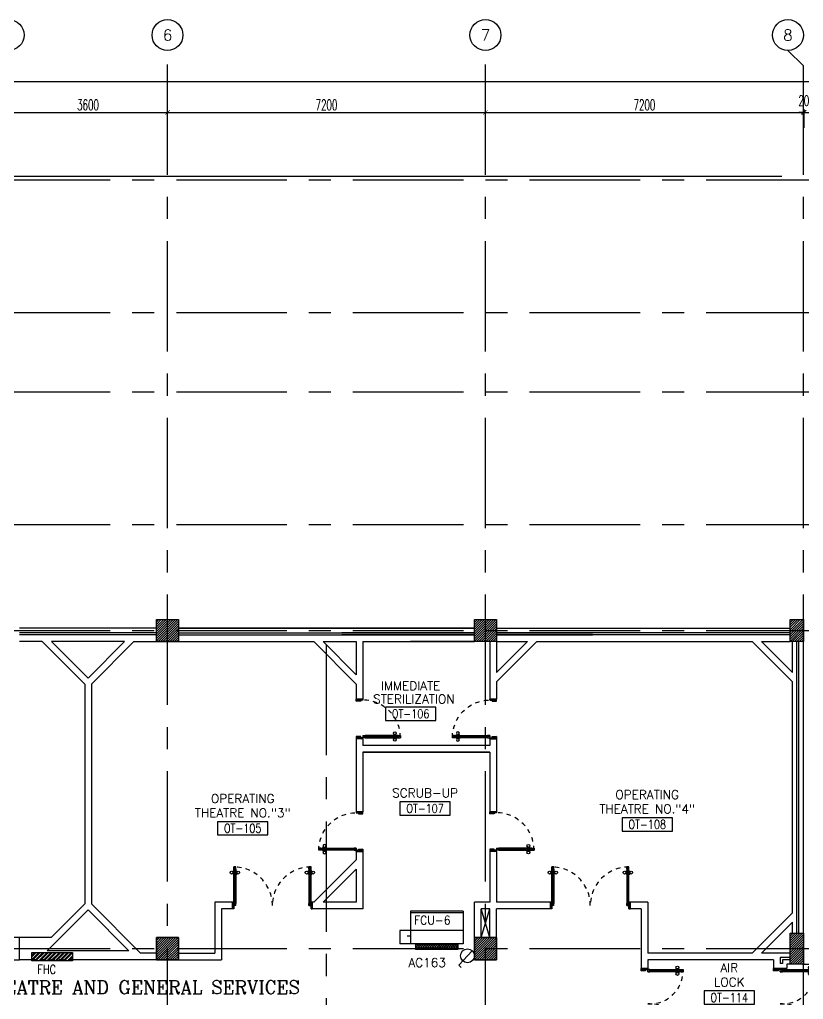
# Model space of a CAD drawing. Extents: x -0.4 to 91.9, y -1.1 to 78.4.
# Drawn here: x 24.8 to 42.55, y 56.22 to 78.4 of the extents above; entities that cross this region are included whole.
import ezdxf
from ezdxf.enums import TextEntityAlignment as Align

# ---------------------------------------------------------------- set-up
doc = ezdxf.new("R2010")
doc.units = 0
doc.header["$MEASUREMENT"] = 0
doc.header["$PDMODE"] = 34
doc.linetypes.add('CENTERX2', pattern=[4, 2.5, -0.5, 0.5, -0.5])
doc.linetypes.add('HIDDEN', pattern=[0.375, 0.25, -0.125])
doc.layers.get('0').update_dxf_attribs({"color": 11, "linetype": 'CONTINUOUS'})
doc.layers.get('DEFPOINTS').update_dxf_attribs({"color": 11, "linetype": 'CONTINUOUS'})
for name, color, linetype in [('AX-CR', 11, 'CONTINUOUS'), ('AX-DIM', 11, 'CONTINUOUS'), ('AX-TXT', 11, 'CONTINUOUS'), ('AXES', 11, 'CENTERX2'), ('COL', 11, 'CONTINUOUS'), ('DOOR', 11, 'CONTINUOUS'), ('E-SOCKETS', 4, 'CONTINUOUS'), ('FCU', 7, 'CONTINUOUS'), ('FHC', 11, 'CONTINUOUS'), ('HAT', 11, 'CONTINUOUS'), ('INSUL', 11, 'CONTINUOUS'), ('RM-BOX', 11, 'CONTINUOUS'), ('RM-NAME', 11, 'CONTINUOUS'), ('RM-NO', 11, 'CONTINUOUS'), ('ROOF', 11, 'CONTINUOUS'), ('SHAFT', 11, 'CONTINUOUS'), ('TEXTN', 2, 'CONTINUOUS'), ('WALL', 11, 'CONTINUOUS')]:
    doc.layers.add(name, color=color, linetype=linetype)
doc.styles.add('ROMANC', font='romanc', dxfattribs={"height": 0.1})
doc.styles.add('ROMANS', font='ROMANS.shx', dxfattribs={"width": 0.6})
doc.dimstyles.new('STANDARD in', dxfattribs={"dimtxt": 0.24, "dimasz": 0.1, "dimexe": 0.07, "dimexo": 0.05, "dimgap": 0.05, "dimtad": 1, "dimdec": 0, "dimlfac": 1000, "dimzin": 0, "dimdsep": 46, "dimtxsty": 'ROMANS', "dimblk": 'ARCHTICK', "dimcen": 0.05, "dimdle": 0.05, "dimclrd": 7, "dimclre": 7, "dimclrt": 2, "dimadec": 0, "dimazin": 0, "dimtfac": 1, "dimtdec": 0, "dimtmove": 2, "dimatfit": 3, "dimldrblk": 'ARCHTICK', "dimfxl": 0, "dimtolj": 1, "dimtzin": 0, "dimarcsym": 0})

# ---------------------------------------------------------------- blocks, each defined once
blk = doc.blocks.new('_ARCHTICK')
at = {"color": 0, "linetype": 'ByBlock', "const_width": 0.15}
blk.add_lwpolyline([(-0.5, -0.5), (0.5, 0.5)], dxfattribs=at)
blk = doc.blocks.new('*D124')
at = {"layer": 'AX-DIM', "color": 7, "lineweight": -2, "ltscale": 0.3}
for p, q in [((9.85, 76.998), (85.359, 76.998)), ((9.9, 76.648), (9.9, 77.068)), ((85.309, 71.455), (85.309, 77.068))]:
    blk.add_line(p, q, dxfattribs=at)
at = {"layer": 'DEFPOINTS', "color": 0, "ltscale": 0.3}
for p in [(85.309, 76.998), (9.9, 76.598), (85.309, 71.405)]:
    blk.add_point(p, dxfattribs=at)
at = {"layer": 'AX-DIM', "color": 7, "lineweight": -2, "ltscale": 0.3, "xscale": 0.1, "yscale": 0.1, "zscale": 0.1, "rotation": 180}
blk.add_blockref('_ARCHTICK', (9.9, 76.998), dxfattribs=at)
at = {"layer": 'AX-DIM', "color": 7, "lineweight": -2, "ltscale": 0.3, "xscale": 0.1, "yscale": 0.1, "zscale": 0.1}
blk.add_blockref('_ARCHTICK', (85.309, 76.998), dxfattribs=at)
at = {"layer": 'AX-DIM', "color": 2, "ltscale": 0.3, "insert": (47.605, 77.168), "char_height": 0.24, "attachment_point": 5, "style": 'ROMANS'}
blk.add_mtext('\\A1;75409', dxfattribs=at)
blk = doc.blocks.new('*X54')
at = {"color": 0}
for p, q in [((49339, 169936), (49793, 170390)), ((49339, 169989), (49740, 170390)), ((49339, 170042), (49687, 170390)), ((49339, 170095), (49634, 170390)), ((49339, 170148), (49581, 170390)), ((49339, 170201), (49528, 170390)), ((49339, 170254), (49474, 170390)), ((49339, 170308), (49421, 170390)), ((49339, 170361), (49368, 170390)), ((49346, 169890), (49839, 170383)), ((49399, 169890), (49839, 170330)), ((49452, 169890), (49839, 170277)), ((49505, 169890), (49839, 170224)), ((49558, 169890), (49839, 170171)), ((49611, 169890), (49839, 170118)), ((49664, 169890), (49839, 170065)), ((49717, 169890), (49839, 170012)), ((49770, 169890), (49839, 169959)), ((49823, 169890), (49839, 169906))]:
    blk.add_line(p, q, dxfattribs=at)
blk = doc.blocks.new('*X53')
at = {"color": 0}
for p, q in [((42139, 169896), (42633, 170390)), ((42139, 169949), (42580, 170390)), ((42139, 170002), (42527, 170390)), ((42139, 170055), (42474, 170390)), ((42139, 170108), (42421, 170390)), ((42139, 170161), (42368, 170390)), ((42139, 170214), (42315, 170390)), ((42139, 170267), (42262, 170390)), ((42139, 170320), (42209, 170390)), ((42139, 170373), (42156, 170390)), ((42186, 169890), (42639, 170343)), ((42239, 169890), (42639, 170290)), ((42292, 169890), (42639, 170237)), ((42345, 169890), (42639, 170184)), ((42398, 169890), (42639, 170131)), ((42451, 169890), (42639, 170078)), ((42504, 169890), (42639, 170025)), ((42557, 169890), (42639, 169971)), ((42611, 169890), (42639, 169918))]:
    blk.add_line(p, q, dxfattribs=at)
blk = doc.blocks.new('*X49')
at = {"color": 0}
for p, q in [((49339, 177096), (49833, 177590)), ((49339, 177149), (49780, 177590)), ((49339, 177202), (49727, 177590)), ((49339, 177255), (49674, 177590)), ((49339, 177308), (49621, 177590)), ((49339, 177361), (49568, 177590)), ((49339, 177414), (49515, 177590)), ((49339, 177467), (49462, 177590)), ((49339, 177520), (49409, 177590)), ((49339, 177573), (49356, 177590)), ((49386, 177090), (49839, 177543)), ((49439, 177090), (49839, 177490)), ((49492, 177090), (49839, 177437)), ((49545, 177090), (49839, 177384)), ((49598, 177090), (49839, 177331)), ((49651, 177090), (49839, 177278)), ((49704, 177090), (49839, 177225)), ((49757, 177090), (49839, 177171)), ((49811, 177090), (49839, 177118))]:
    blk.add_line(p, q, dxfattribs=at)
blk = doc.blocks.new('*X48')
at = {"color": 0}
for p, q in [((42139, 177108), (42621, 177590)), ((42139, 177161), (42568, 177590)), ((42139, 177214), (42515, 177590)), ((42139, 177267), (42462, 177590)), ((42139, 177320), (42409, 177590)), ((42139, 177373), (42356, 177590)), ((42139, 177426), (42303, 177590)), ((42139, 177479), (42249, 177590)), ((42139, 177532), (42196, 177590)), ((42139, 177586), (42143, 177590)), ((42174, 177090), (42639, 177555)), ((42227, 177090), (42639, 177502)), ((42280, 177090), (42639, 177449)), ((42333, 177090), (42639, 177396)), ((42386, 177090), (42639, 177343)), ((42439, 177090), (42639, 177290)), ((42492, 177090), (42639, 177237)), ((42545, 177090), (42639, 177184)), ((42598, 177090), (42639, 177131))]:
    blk.add_line(p, q, dxfattribs=at)
blk = doc.blocks.new('RM1')
at = {"layer": 'RM-BOX'}
blk.add_lwpolyline([(570, -200), (-570, -200), (-570, -500), (570, -500)], close=True, dxfattribs=at)
at = {"layer": 'RM-NAME', "style": 'ROMANS'}
for tag, p in [('ROOMNAME1', (0, 324)), ('ROOMNAME2', (0, 0))]:
    blk.add_attdef(tag, text='', height=200, dxfattribs=at).set_placement(p, align=Align.MIDDLE)
at = {"layer": 'RM-NO', "style": 'ROMANS', "width": 0.8}
blk.add_attdef('ROOMNO', text='', height=200, dxfattribs=at).set_placement((0, -350), align=Align.MIDDLE)
blk = doc.blocks.new('AXU')
at = {"layer": 'AX-CR'}
blk.add_circle((0, 350), 350, dxfattribs=at)
at = {"layer": 'AX-TXT', "style": 'ROMANS'}
blk.add_attdef('AX', text='', height=250, dxfattribs=at).set_placement((0, 350), align=Align.MIDDLE)
blk = doc.blocks.new('*D176')
at = {"layer": 'AX-DIM', "color": 7, "lineweight": -2, "ltscale": 0.3}
for p, q in [((24.5, 76.298), (28.2, 76.298)), ((24.55, 75.948), (24.55, 76.368)), ((28.15, 75.948), (28.15, 76.368))]:
    blk.add_line(p, q, dxfattribs=at)
at = {"layer": 'DEFPOINTS', "color": 0, "ltscale": 0.3}
for p in [(28.15, 76.298), (24.55, 75.898), (28.15, 75.898)]:
    blk.add_point(p, dxfattribs=at)
at = {"layer": 'AX-DIM', "color": 7, "lineweight": -2, "ltscale": 0.3, "xscale": 0.1, "yscale": 0.1, "zscale": 0.1, "rotation": 180}
blk.add_blockref('_ARCHTICK', (24.55, 76.298), dxfattribs=at)
at = {"layer": 'AX-DIM', "color": 7, "lineweight": -2, "ltscale": 0.3, "xscale": 0.1, "yscale": 0.1, "zscale": 0.1}
blk.add_blockref('_ARCHTICK', (28.15, 76.298), dxfattribs=at)
at = {"layer": 'AX-DIM', "color": 2, "ltscale": 0.3, "insert": (26.35, 76.468), "char_height": 0.24, "attachment_point": 5, "style": 'ROMANS'}
blk.add_mtext('\\A1;3600', dxfattribs=at)
blk = doc.blocks.new('*D175')
at = {"layer": 'AX-DIM', "color": 7, "lineweight": -2, "ltscale": 0.3}
for p, q in [((28.1, 76.298), (35.4, 76.298)), ((28.15, 75.948), (28.15, 76.368)), ((35.35, 75.948), (35.35, 76.368))]:
    blk.add_line(p, q, dxfattribs=at)
at = {"layer": 'DEFPOINTS', "color": 0, "ltscale": 0.3}
for p in [(35.35, 76.298), (28.15, 75.898), (35.35, 75.898)]:
    blk.add_point(p, dxfattribs=at)
at = {"layer": 'AX-DIM', "color": 7, "lineweight": -2, "ltscale": 0.3, "xscale": 0.1, "yscale": 0.1, "zscale": 0.1, "rotation": 180}
blk.add_blockref('_ARCHTICK', (28.15, 76.298), dxfattribs=at)
at = {"layer": 'AX-DIM', "color": 7, "lineweight": -2, "ltscale": 0.3, "xscale": 0.1, "yscale": 0.1, "zscale": 0.1}
blk.add_blockref('_ARCHTICK', (35.35, 76.298), dxfattribs=at)
at = {"layer": 'AX-DIM', "color": 2, "ltscale": 0.3, "insert": (31.75, 76.468), "char_height": 0.24, "attachment_point": 5, "style": 'ROMANS'}
blk.add_mtext('\\A1;7200', dxfattribs=at)
blk = doc.blocks.new('*D174')
at = {"layer": 'AX-DIM', "color": 7, "lineweight": -2, "ltscale": 0.3}
for p, q in [((35.3, 76.298), (42.6, 76.298)), ((35.35, 75.948), (35.35, 76.368)), ((42.55, 75.948), (42.55, 76.368))]:
    blk.add_line(p, q, dxfattribs=at)
at = {"layer": 'DEFPOINTS', "color": 0, "ltscale": 0.3}
for p in [(42.55, 76.298), (35.35, 75.898), (42.55, 75.898)]:
    blk.add_point(p, dxfattribs=at)
at = {"layer": 'AX-DIM', "color": 7, "lineweight": -2, "ltscale": 0.3, "xscale": 0.1, "yscale": 0.1, "zscale": 0.1, "rotation": 180}
blk.add_blockref('_ARCHTICK', (35.35, 76.298), dxfattribs=at)
at = {"layer": 'AX-DIM', "color": 7, "lineweight": -2, "ltscale": 0.3, "xscale": 0.1, "yscale": 0.1, "zscale": 0.1}
blk.add_blockref('_ARCHTICK', (42.55, 76.298), dxfattribs=at)
at = {"layer": 'AX-DIM', "color": 2, "ltscale": 0.3, "insert": (38.95, 76.468), "char_height": 0.24, "attachment_point": 5, "style": 'ROMANS'}
blk.add_mtext('\\A1;7200', dxfattribs=at)
blk = doc.blocks.new('*D173')
at = {"layer": 'AX-DIM', "color": 7, "lineweight": -2, "ltscale": 0.3}
for p, q in [((42.55, 76.298), (42.45, 76.298)), ((42.55, 75.948), (42.55, 76.368)), ((42.55, 76.298), (42.57, 76.298)), ((42.57, 75.948), (42.57, 76.368)), ((42.57, 76.298), (42.67, 76.298))]:
    blk.add_line(p, q, dxfattribs=at)
at = {"layer": 'DEFPOINTS', "color": 0, "ltscale": 0.3}
for p in [(42.57, 76.298), (42.55, 75.898), (42.57, 75.898)]:
    blk.add_point(p, dxfattribs=at)
at = {"layer": 'AX-DIM', "color": 7, "lineweight": -2, "ltscale": 0.3, "xscale": 0.1, "yscale": 0.1, "zscale": 0.1}
blk.add_blockref('_ARCHTICK', (42.55, 76.298), dxfattribs=at)
at = {"layer": 'AX-DIM', "color": 7, "lineweight": -2, "ltscale": 0.3, "xscale": 0.1, "yscale": 0.1, "zscale": 0.1, "rotation": 180}
blk.add_blockref('_ARCHTICK', (42.57, 76.298), dxfattribs=at)
at = {"layer": 'AX-DIM', "color": 2, "ltscale": 0.3, "insert": (42.56, 76.563), "char_height": 0.24, "attachment_point": 5, "style": 'ROMANS'}
blk.add_mtext('\\A1;20', dxfattribs=at)
blk = doc.blocks.new('*D172')
at = {"layer": 'AX-DIM', "color": 7, "lineweight": -2, "ltscale": 0.3}
for p, q in [((42.52, 76.298), (47.42, 76.298)), ((42.57, 75.948), (42.57, 76.368)), ((47.37, 75.948), (47.37, 76.368))]:
    blk.add_line(p, q, dxfattribs=at)
at = {"layer": 'DEFPOINTS', "color": 0, "ltscale": 0.3}
for p in [(47.37, 76.298), (42.57, 75.898), (47.37, 75.898)]:
    blk.add_point(p, dxfattribs=at)
at = {"layer": 'AX-DIM', "color": 7, "lineweight": -2, "ltscale": 0.3, "xscale": 0.1, "yscale": 0.1, "zscale": 0.1, "rotation": 180}
blk.add_blockref('_ARCHTICK', (42.57, 76.298), dxfattribs=at)
at = {"layer": 'AX-DIM', "color": 7, "lineweight": -2, "ltscale": 0.3, "xscale": 0.1, "yscale": 0.1, "zscale": 0.1}
blk.add_blockref('_ARCHTICK', (47.37, 76.298), dxfattribs=at)
at = {"layer": 'AX-DIM', "color": 2, "ltscale": 0.3, "insert": (44.97, 76.468), "char_height": 0.24, "attachment_point": 5, "style": 'ROMANS'}
blk.add_mtext('\\A1;4800', dxfattribs=at)
blk = doc.blocks.new('COL50')
at = {"layer": 'COL'}
blk.add_lwpolyline([(-250, 250), (-250, -250), (250, -250), (250, 250)], close=True, dxfattribs=at)
blk = doc.blocks.new('*D148')
at = {"layer": 'AX-DIM', "color": 7, "lineweight": -2, "ltscale": 0.3}
for p, q in [((42.065, 74.845), (1.613, 74.845)), ((1.683, 64.77), (1.683, 74.895)), ((2.333, 64.82), (1.613, 64.82))]:
    blk.add_line(p, q, dxfattribs=at)
at = {"layer": 'DEFPOINTS', "color": 0, "ltscale": 0.3}
for p in [(1.683, 74.845), (42.115, 74.845), (2.383, 64.82)]:
    blk.add_point(p, dxfattribs=at)
at = {"layer": 'AX-DIM', "color": 7, "lineweight": -2, "ltscale": 0.3, "xscale": 0.1, "yscale": 0.1, "zscale": 0.1}
for p, rotation in [((1.683, 74.845), 90), ((1.683, 64.82), 270)]:
    blk.add_blockref('_ARCHTICK', p, dxfattribs=dict(at, rotation=rotation))
at = {"layer": 'AX-DIM', "color": 2, "ltscale": 0.3, "insert": (1.513, 69.833), "char_height": 0.24, "attachment_point": 5, "rotation": 90, "style": 'ROMANS'}
blk.add_mtext('\\A1;10025', dxfattribs=at)
blk = doc.blocks.new('A$C1DFA4FE8')
at = {"layer": 'DOOR', "color": 0, "linetype": 'ByBlock'}
for p, q in [((0, 1631), (0, 1581)), ((0, 1581), (0, 1631)), ((50, 1631), (0, 1631)), ((50, 1581), (0, 1581)), ((30, 1614), (30, 1598)), ((50, 1614), (30, 1614)), ((50, 1598), (30, 1598)), ((50, 1631), (50, 1614)), ((50, 1598), (50, 1581)), ((750, 1614), (750, 1631)), ((750, 1631), (800, 1631)), ((770, 1614), (750, 1614)), ((750, 1581), (750, 1598)), ((750, 1598), (770, 1598)), ((800, 1581), (750, 1581)), ((770, 1598), (770, 1614)), ((950, 1656), (800, 1656)), ((800, 1656), (800, 1631)), ((800, 1581), (800, 1631)), ((800, 1631), (850, 1631)), ((850, 1631), (850, 1606)), ((850, 1606), (950, 1606)), ((950, 1606), (950, 1656)), ((0, 81), (0, 131)), ((0, 131), (0, 81)), ((50, 131), (0, 131)), ((50, 81), (0, 81)), ((30, 98), (30, 114)), ((50, 114), (30, 114)), ((50, 98), (30, 98)), ((50, 114), (50, 131)), ((50, 81), (50, 98)), ((83, 131), (83, 138)), ((173, 138), (83, 138)), ((83, 81), (83, 74)), ((173, 74), (83, 74)), ((95, 138), (95, 147)), ((95, 147), (160, 147)), ((95, 138), (160, 138)), ((95, 74), (95, 65)), ((95, 74), (160, 74)), ((95, 65), (160, 65)), ((160, 138), (160, 147)), ((160, 74), (160, 65)), ((173, 131), (173, 138)), ((173, 81), (173, 74)), ((750, 131), (750, 114)), ((800, 131), (750, 131)), ((750, 114), (770, 114)), ((750, 98), (750, 81)), ((770, 98), (750, 98)), ((750, 81), (800, 81)), ((770, 114), (770, 98)), ((800, 131), (800, 81)), ((800, 56), (800, 81)), ((800, 81), (850, 81)), ((950, 56), (800, 56)), ((850, 106), (950, 106)), ((850, 81), (850, 106)), ((950, 106), (950, 56))]:
    blk.add_line(p, q, dxfattribs=at)
at = {"layer": 'DOOR', "linetype": 'ByBlock'}
for p, q in [((750, 1631), (50, 1631)), ((750, 1614), (50, 1614)), ((750, 1598), (50, 1598)), ((50, 1581), (750, 1581)), ((50, 131), (750, 131)), ((750, 114), (50, 114)), ((750, 98), (50, 98)), ((750, 81), (50, 81))]:
    blk.add_line(p, q, dxfattribs=at)
at = {"layer": 'DOOR', "color": 9, "linetype": 'ByBlock'}
for p, q in [((950, 1606), (837, 1656)), ((950, 1606), (850, 1619)), ((950, 1606), (910, 1656)), ((950, 106), (837, 56)), ((950, 106), (850, 93)), ((950, 106), (910, 56))]:
    blk.add_line(p, q, dxfattribs=at)
at = {"layer": 'DOOR', "color": 0, "linetype": 'ByBlock'}
for centre in [(128, 179), (128, 32)]:
    blk.add_circle(centre, 32.4, dxfattribs=at)
at = {"layer": 'DOOR', "linetype": 'HIDDEN', "ltscale": 0.5}
for centre, start, end in [((752, 1606), 178.0938, 273.7249), ((752, 106), 86.2751, 181.9062)]:
    blk.add_arc(centre, 752, start, end, dxfattribs=at)
at = {"layer": 'DOOR', "color": 9, "linetype": 'ByBlock'}
for centre, radius, start, end in [((950, 1606), 154, 161.1053, 166.2858), ((950, 1606), 134, 158.1598, 169.28), ((950, 1606), 114, 154.0838, 167.3774), ((950, 1606), 94.4, 148.0182, 180), ((950, 1606), 74.4, 137.7764, 180), ((950, 1606), 54.4, 113.2074, 180), ((950, 1606), 34.4, 90, 180), ((950, 1606), 14.4, 90, 180), ((950, 106), 154, 193.7142, 198.8947), ((950, 106), 134, 190.72, 201.8402), ((950, 106), 114, 192.6226, 205.9162), ((950, 106), 94.4, 180, 211.9818), ((950, 106), 74.4, 180, 222.2236), ((950, 106), 54.4, 180, 246.7926), ((950, 106), 34.4, 180, 270), ((950, 106), 14.4, 180, 270)]:
    blk.add_arc(centre, radius, start, end, dxfattribs=at)
blk = doc.blocks.new('DOOR90')
at = {"layer": 'DOOR', "color": 0, "linetype": 'ByBlock'}
for p, q in [((-150, 0), (-150, -25)), ((-150, 0), (0, 0)), ((0, -50), (0, 0)), ((-1000, -25), (-1000, -75)), ((-1000, -75), (-1000, -25)), ((-950, -25), (-1000, -25)), ((-950, -75), (-1000, -75)), ((-970, -42), (-970, -58)), ((-950, -42), (-970, -42)), ((-950, -58), (-970, -58)), ((-950, -25), (-950, -42)), ((-950, -58), (-950, -75)), ((-918, -25), (-918, -18)), ((-828, -18), (-918, -18)), ((-918, -75), (-918, -82)), ((-828, -82), (-918, -82)), ((-905, -18), (-905, -9)), ((-905, -9), (-840, -9)), ((-905, -18), (-840, -18)), ((-905, -82), (-905, -91)), ((-905, -82), (-840, -82)), ((-905, -91), (-840, -91)), ((-840, -18), (-840, -9)), ((-840, -82), (-840, -91)), ((-828, -25), (-828, -18)), ((-828, -75), (-828, -82)), ((-200, -42), (-200, -25)), ((-200, -25), (-150, -25)), ((-180, -42), (-200, -42)), ((-200, -75), (-200, -58)), ((-200, -58), (-180, -58)), ((-150, -75), (-200, -75)), ((-180, -58), (-180, -42)), ((-150, -75), (-150, -25)), ((-150, -25), (-100, -25)), ((-100, -25), (-100, -50)), ((-100, -50), (0, -50)), ((-150, -900), (-150, -875)), ((-150, -875), (-100, -875)), ((-100, -850), (0, -850)), ((-100, -875), (-100, -850)), ((0, -850), (0, -900)), ((0, -900), (-150, -900)), ((-150, -900), (0, -900))]:
    blk.add_line(p, q, dxfattribs=at)
at = {"layer": 'DOOR', "color": 9, "linetype": 'ByBlock'}
for p, q in [((0, -50), (-114, 0)), ((0, -50), (-40, 0)), ((0, -50), (-100, -37)), ((0, -850), (-114, -900)), ((0, -850), (-100, -863)), ((0, -850), (-40, -900))]:
    blk.add_line(p, q, dxfattribs=at)
at = {"layer": 'DOOR', "linetype": 'ByBlock'}
for p, q in [((-200, -25), (-950, -25)), ((-200, -42), (-950, -42)), ((-200, -58), (-950, -58)), ((-950, -75), (-200, -75))]:
    blk.add_line(p, q, dxfattribs=at)
at = {"layer": 'DOOR', "color": 0, "linetype": 'ByBlock'}
for centre in [(-873, 24), (-873, -124)]:
    blk.add_circle(centre, 32.4, dxfattribs=at)
at = {"layer": 'DOOR', "color": 9, "linetype": 'ByBlock'}
for centre, radius, start, end in [((0, -50), 154, 161.1053, 166.2858), ((0, -50), 134, 158.1598, 169.28), ((0, -50), 94.4, 148.0182, 180), ((0, -50), 74.4, 137.7764, 180), ((0, -50), 114, 154.0838, 167.3774), ((0, -50), 54.4, 113.2074, 180), ((0, -50), 34.4, 90, 180), ((0, -50), 14.4, 90, 180), ((0, -850), 154, 193.7142, 198.8947), ((0, -850), 134, 190.72, 201.8402), ((0, -850), 94.4, 180, 211.9818), ((0, -850), 74.4, 180, 222.2236), ((0, -850), 54.4, 180, 246.7926), ((0, -850), 34.4, 180, 270), ((0, -850), 14.4, 180, 270)]:
    blk.add_arc(centre, radius, start, end, dxfattribs=at)
at = {"layer": 'DOOR', "linetype": 'HIDDEN', "ltscale": 0.5}
blk.add_arc((-150, -25), 850, 180, 270, dxfattribs=at)
blk = doc.blocks.new('C11')
at = {"layer": 'HAT'}
h = blk.add_hatch(dxfattribs=at)
h.set_pattern_fill('ANSI31', color=256, scale=300, style=0)
h.set_pattern_definition([(45, (-248556.182, -75061.005), (-26.5165043, 26.5165043), [])])
h.paths.add_polyline_path([(300, 700), (0, 700), (0, 350), (300, 350)])
h.paths.add_polyline_path([(300, 350), (0, 350), (0, 0), (300, 0)])
at = {"layer": 'COL'}
blk.add_lwpolyline([(300, 700), (300, 0), (0, 0), (0, 700)], close=True, dxfattribs=at)
blk = doc.blocks.new('C-300')
at = {"layer": 'HAT', "linetype": 'ByBlock', "ltscale": 0.3}
h = blk.add_hatch(dxfattribs=at)
h.set_pattern_fill('ANSI31', color=8, scale=300, style=0)
h.set_pattern_definition([(45, (-258496.182, -82361.005), (-26.5165043, 26.5165043), [])])
h.paths.add_polyline_path([(300, 500), (0, 500), (0, 250), (300, 250)])
h.paths.add_polyline_path([(300, 250), (0, 250), (0, 0), (300, 0)])
at = {"layer": 'COL'}
blk.add_lwpolyline([(0, 500), (300, 500), (300, 0), (0, 0)], close=True, dxfattribs=at)
blk = doc.blocks.new('D1')
at = {"layer": 'DOOR', "color": 0, "linetype": 'ByBlock'}
for p, q in [((25, 949), (75, 949)), ((75, 949), (25, 949)), ((25, 899), (25, 949)), ((25, 899), (42, 899)), ((42, 919), (58, 919)), ((42, 899), (42, 919)), ((58, 899), (58, 919)), ((58, 899), (75, 899)), ((75, 899), (75, 949)), ((1775, 949), (1725, 949)), ((1725, 949), (1775, 949)), ((1725, 899), (1725, 949)), ((1742, 899), (1725, 899)), ((1758, 919), (1742, 919)), ((1742, 899), (1742, 919)), ((1758, 899), (1758, 919)), ((1775, 899), (1758, 899)), ((1775, 899), (1775, 949)), ((18, 854), (9, 854)), ((9, 854), (9, 789)), ((18, 789), (9, 789)), ((25, 866), (18, 866)), ((18, 776), (18, 866)), ((18, 854), (18, 789)), ((25, 776), (18, 776)), ((75, 866), (82, 866)), ((75, 776), (82, 776)), ((82, 776), (82, 866)), ((82, 854), (91, 854)), ((82, 854), (82, 789)), ((82, 789), (91, 789)), ((91, 854), (91, 789)), ((1718, 854), (1709, 854)), ((1709, 854), (1709, 789)), ((1718, 789), (1709, 789)), ((1725, 866), (1718, 866)), ((1718, 776), (1718, 866)), ((1718, 854), (1718, 789)), ((1725, 776), (1718, 776)), ((1775, 866), (1782, 866)), ((1775, 776), (1782, 776)), ((1782, 776), (1782, 866)), ((1782, 854), (1791, 854)), ((1782, 854), (1782, 789)), ((1782, 789), (1791, 789)), ((1791, 854), (1791, 789)), ((0, 0), (0, 150)), ((0, 150), (25, 150)), ((25, 0), (0, 0)), ((25, 150), (25, 0)), ((42, 125), (25, 125)), ((25, 125), (25, 75)), ((75, 75), (25, 75)), ((42, 105), (42, 125)), ((58, 105), (42, 105)), ((75, 125), (58, 125)), ((58, 125), (58, 105)), ((75, 75), (75, 125)), ((1725, 125), (1742, 125)), ((1725, 75), (1725, 125)), ((1725, 75), (1775, 75)), ((1742, 125), (1742, 105)), ((1742, 105), (1758, 105)), ((1758, 125), (1775, 125)), ((1758, 105), (1758, 125)), ((1800, 150), (1775, 150)), ((1775, 150), (1775, 0)), ((1775, 125), (1775, 75)), ((1775, 0), (1800, 0)), ((1800, 0), (1800, 150))]:
    blk.add_line(p, q, dxfattribs=at)
at = {"layer": 'DOOR', "linetype": 'ByBlock'}
for p, q in [((25, 125), (25, 899)), ((42, 125), (42, 899)), ((58, 125), (58, 899)), ((75, 899), (75, 125)), ((1725, 899), (1725, 125)), ((1742, 125), (1742, 899)), ((1758, 125), (1758, 899)), ((1775, 125), (1775, 899))]:
    blk.add_line(p, q, dxfattribs=at)
at = {"layer": 'DOOR', "color": 9, "linetype": 'ByBlock'}
for p, q in [((25, 57), (0, 114)), ((25, 20), (0, 40)), ((1775, 57), (1800, 114)), ((1775, 20), (1800, 40))]:
    blk.add_line(p, q, dxfattribs=at)
at = {"layer": 'DOOR', "color": 0, "linetype": 'ByBlock'}
for centre in [(-24, 821), (124, 821), (1676, 821), (1824, 821)]:
    blk.add_circle(centre, 32.4, dxfattribs=at)
at = {"layer": 'DOOR', "linetype": 'HIDDEN', "ltscale": 0.5}
for centre, start, end in [((28, 76), 359.9293, 90.1644), ((1772, 76), 89.8356, 180.0707)]:
    blk.add_arc(centre, 872, start, end, dxfattribs=at)
at = {"layer": 'DOOR', "color": 9, "linetype": 'ByBlock'}
for centre, radius, start, end in [((50, 0), 154, 103.7142, 108.8947), ((50, 0), 134, 100.72, 111.8402), ((50, 0), 114, 102.6226, 115.9162), ((50, 0), 94.4, 105.3566, 121.9818), ((50, 0), 74.4, 109.6341, 132.2236), ((50, 0), 54.4, 117.3576, 156.7926), ((50, 0), 34.4, 136.6107, 180), ((1750, 0), 134, 68.1598, 79.28), ((1750, 0), 114, 64.0838, 77.3774), ((1750, 0), 94.4, 58.0182, 74.6434), ((1750, 0), 74.4, 47.7764, 70.3659), ((1750, 0), 54.4, 23.2074, 62.6424), ((1750, 0), 34.4, 0, 43.3893), ((1750, 0), 154, 71.1053, 76.2858)]:
    blk.add_arc(centre, radius, start, end, dxfattribs=at)
blk = doc.blocks.new('*X188')
at = {"color": 0}
for p, q in [((-750, 2538), (-672, 2616)), ((-750, 2591), (-725, 2616)), ((-660, 2516), (-750, 2606)), ((-713, 2516), (-750, 2553)), ((-719, 2516), (-619, 2616)), ((-607, 2516), (-707, 2616)), ((-666, 2516), (-566, 2616)), ((-554, 2516), (-654, 2616)), ((-613, 2516), (-513, 2616)), ((-501, 2516), (-601, 2616)), ((-560, 2516), (-460, 2616)), ((-448, 2516), (-548, 2616)), ((-507, 2516), (-407, 2616)), ((-394, 2516), (-494, 2616)), ((-454, 2516), (-354, 2616)), ((-341, 2516), (-441, 2616)), ((-401, 2516), (-301, 2616)), ((-288, 2516), (-388, 2616)), ((-348, 2516), (-248, 2616)), ((-235, 2516), (-335, 2616)), ((-295, 2516), (-195, 2616)), ((-182, 2516), (-282, 2616)), ((-242, 2516), (-142, 2616)), ((-129, 2516), (-229, 2616)), ((-189, 2516), (-89, 2616)), ((-76, 2516), (-176, 2616)), ((-136, 2516), (-36, 2616)), ((-23, 2516), (-123, 2616)), ((-83, 2516), (17, 2616)), ((30, 2516), (-70, 2616)), ((-30, 2516), (70, 2616)), ((83, 2516), (-17, 2616)), ((23, 2516), (123, 2616)), ((136, 2516), (36, 2616)), ((76, 2516), (176, 2616)), ((189, 2516), (89, 2616)), ((129, 2516), (215, 2601)), ((215, 2543), (142, 2616)), ((182, 2516), (215, 2548)), ((215, 2596), (195, 2616))]:
    blk.add_line(p, q, dxfattribs=at)
blk = doc.blocks.new('WAP16')
at = {"color": 6}
for p, q in [((-597, 0), (-597, -737)), ((-597, 0), (597, 0)), ((597, 0), (597, -737)), ((-597, -437), (597, -437)), ((-597, -737), (597, -737))]:
    blk.add_line(p, q, dxfattribs=at)
at = {"color": 2}
for p, q in [((-597, -32), (597, -32)), ((597, -437), (835, -437)), ((835, -437), (835, -737)), ((-482, -737), (-482, -862)), ((-482, -762), (482, -762)), ((-482, -862), (482, -862)), ((482, -737), (482, -862)), ((597, -737), (835, -737))]:
    blk.add_line(p, q, dxfattribs=at)
at = {"color": 7}
blk.add_line((597, -562), (670, -562), dxfattribs=at)
at = {"color": 2}
blk.add_blockref('*X188', (268, -3378), dxfattribs=at)

msp = doc.modelspace()

# ---------------------------------------------------------------- hatches: boundary and pattern name
at = {"layer": 'FHC', "linetype": 'ByBlock', "ltscale": 0.3}
h = msp.add_hatch(dxfattribs=at)
h.set_pattern_fill('ANSI32', color=11, scale=0.175, style=0)
h.set_pattern_definition([(45, (-207.11868, 26.043995), (-0.046403883, 0.046403883), []), (45, (-207.087746, 26.043995), (-0.046403883, 0.046403883), [])])
h.paths.add_polyline_path([(25.9975, 57.095), (25.9975, 57.285), (25.0775, 57.285), (25.0775, 57.095)])
h.paths.add_polyline_path([(24.8649, 56.6739), (24.8649, 57.0947), (25.1274, 57.0947), (25.1274, 56.6739)], flags=9)

# ---------------------------------------------------------------- linework, layer by layer
at = {"layer": 'AXES'}
for p, q in [((28.15, -1.1143), (28.15, 77.6984)), ((35.35, -1.1143), (35.35, 77.6984)), ((42.55, 77.3484), (42.2, 77.6984)), ((42.55, -1.1143), (42.55, 77.3484)), ((0.35, 74.77), (68.39, 74.77)), ((0.35, 71.77), (68.39, 71.77)), ((0.35, 69.97), (68.39, 69.97)), ((0.35, 66.97), (68.39, 66.97)), ((0.35, 64.57), (68.39, 64.57)), ((31.75, 5.75), (31.75, 64.57)), ((0.35, 57.37), (68.39, 57.37))]:
    msp.add_line(p, q, dxfattribs=at)
at = {"layer": 'COL'}
for points in [[(27.9, 64.32), (27.9, 64.82), (28.4, 64.82), (28.4, 64.32)], [(35.1, 64.32), (35.1, 64.82), (35.6, 64.82), (35.6, 64.32)]]:
    msp.add_lwpolyline(points, close=True, dxfattribs=at)
at = {"layer": 'DOOR', "color": 0, "linetype": 'ByBlock'}
for p, q in [((29.65, 58.42), (29.625, 58.42)), ((29.65, 58.27), (29.65, 58.42)), ((31.4, 58.27), (31.4, 58.42)), ((31.4, 58.42), (31.425, 58.42)), ((36.85, 58.42), (36.825, 58.42)), ((36.85, 58.27), (36.85, 58.42)), ((38.6, 58.27), (38.6, 58.42)), ((38.6, 58.42), (38.625, 58.42))]:
    msp.add_line(p, q, dxfattribs=at)
at = {"layer": 'DOOR', "color": 9, "linetype": 'ByBlock'}
for centre, start, end in [((29.675, 58.42), 180, 223.38931), ((31.375, 58.42), 316.61069, 0), ((36.875, 58.42), 180, 223.38931), ((38.575, 58.42), 316.61069, 0)]:
    msp.add_arc(centre, 0.0344, start, end, dxfattribs=at)
at = {"layer": 'E-SOCKETS'}
for p, q in [((35.0502, 57.3226), (34.745, 56.9947)), ((34.745, 56.9947), (34.8036, 56.9402))]:
    msp.add_line(p, q, dxfattribs=at)
msp.add_circle((34.9437, 57.2082), 0.1562, dxfattribs=at)
at = {"layer": 'FHC', "linetype": 'ByBlock', "ltscale": 0.3}
msp.add_lwpolyline([(25.0775, 57.285), (25.9975, 57.285), (25.9975, 57.095), (25.0775, 57.095)], close=True, dxfattribs=at)
at = {"layer": 'INSUL'}
for p, q in [((27.9, 64.52), (24.8, 64.52)), ((27.9, 64.47), (24.8, 64.47)), ((28.4, 64.52), (35.1, 64.52)), ((28.4, 64.47), (35.1, 64.47)), ((35.1, 64.52), (32.1, 64.52)), ((35.1, 64.47), (32.1, 64.47)), ((35.6, 64.52), (37.7739, 64.52)), ((42.25, 64.52), (35.6, 64.52)), ((35.6, 64.47), (37.7739, 64.47)), ((42.25, 64.47), (35.6, 64.47)), ((42.4, 57.72), (42.4, 64.32)), ((42.45, 57.72), (42.45, 64.32)), ((42.25, 57.17), (42.025, 57.17)), ((42.025, 57.17), (42.025, 57.0325)), ((42.075, 57.0325), (42.025, 57.0325)), ((42.25, 57.12), (42.075, 57.12)), ((42.075, 57.12), (42.075, 57.0325))]:
    msp.add_line(p, q, dxfattribs=at)
at = {"layer": 'ROOF'}
msp.add_line((42.55, 57.02), (49.075, 57.02), dxfattribs=at)
at = {"layer": 'SHAFT'}
for p, q in [((35.45, 57.62), (35.25, 58.27)), ((35.25, 57.62), (35.45, 58.27))]:
    msp.add_line(p, q, dxfattribs=at)
at = {"layer": 'WALL'}
for p, q in [((27.9, 64.62), (24.8, 64.62)), ((28.4, 64.62), (35.1, 64.62)), ((35.1, 64.62), (28.4, 64.62)), ((35.6, 64.62), (42.25, 64.62)), ((25.3129, 64.32), (24.8, 64.32)), ((26.275, 63.3579), (25.3129, 64.32)), ((27.175, 64.32), (25.525, 64.32)), ((26.35, 63.495), (25.525, 64.32)), ((26.35, 63.495), (27.175, 64.32)), ((26.425, 63.3579), (27.3871, 64.32)), ((27.3871, 64.32), (31.4629, 64.32)), ((32.425, 63.3579), (31.4629, 64.32)), ((32.425, 63.57), (31.675, 64.32)), ((31.675, 64.32), (32.425, 64.32)), ((32.425, 64.32), (32.425, 63.57)), ((32.575, 64.32), (35.1, 64.32)), ((32.575, 64.32), (32.575, 63.02)), ((35.1, 64.32), (33.65, 64.32)), ((35.45, 64.32), (35.45, 63.02)), ((35.6, 64.32), (36.3, 64.32)), ((35.6, 64.32), (35.6, 63.62)), ((35.6, 63.4079), (36.5121, 64.32)), ((35.6, 63.62), (36.3, 64.32)), ((36.5121, 64.32), (41.3879, 64.32)), ((42.3, 63.4079), (41.3879, 64.32)), ((42.3, 63.62), (41.6, 64.32)), ((41.6, 64.32), (42.25, 64.32)), ((42.3, 63.62), (42.3, 64.32)), ((42.55, 57.62), (42.55, 64.32)), ((26.275, 63.3579), (26.275, 58.3821)), ((26.425, 63.3579), (26.425, 58.3821)), ((32.425, 63.3579), (32.425, 63.02)), ((35.6, 63.4079), (35.6, 63.02)), ((42.3, 58.1821), (42.3, 63.4079)), ((32.575, 63.02), (32.425, 63.02)), ((35.45, 63.02), (35.6, 63.02)), ((32.575, 62.12), (32.425, 62.12)), ((32.425, 62.12), (32.425, 60.47)), ((32.575, 62.12), (32.575, 61.97)), ((35.45, 62.12), (35.45, 61.97)), ((35.45, 62.12), (35.6, 62.12)), ((35.6, 62.12), (35.6, 60.47)), ((35.45, 61.97), (32.575, 61.97)), ((35.45, 61.82), (32.575, 61.82)), ((32.575, 61.82), (32.575, 60.47)), ((32.575, 61.82), (35.45, 61.82)), ((35.45, 61.82), (35.45, 60.47)), ((32.425, 60.47), (32.575, 60.47)), ((35.6, 60.47), (35.45, 60.47)), ((32.425, 59.57), (32.425, 59.3822)), ((32.425, 59.57), (32.575, 59.57)), ((32.575, 59.57), (32.575, 58.27)), ((35.6, 59.57), (35.45, 59.57)), ((35.45, 59.57), (35.45, 58.42)), ((35.6, 59.57), (35.6, 58.42)), ((32.425, 59.3822), (31.4629, 58.42)), ((32.425, 59.17), (31.675, 58.42)), ((32.425, 59.17), (32.425, 58.42)), ((26.275, 58.3821), (25.5129, 57.62)), ((26.425, 58.3821), (27.5371, 57.27)), ((29.625, 58.42), (29.225, 58.42)), ((29.225, 58.42), (29.225, 57.62)), ((29.225, 58.42), (29.225, 57.27)), ((29.625, 58.42), (29.625, 58.27)), ((31.425, 58.42), (31.425, 58.27)), ((31.4629, 58.42), (31.425, 58.42)), ((32.425, 58.42), (31.675, 58.42)), ((35.45, 58.42), (35.1, 58.42)), ((35.1, 57.62), (35.1, 58.42)), ((36.825, 58.42), (35.6, 58.42)), ((36.825, 58.42), (36.825, 58.27)), ((39.025, 58.42), (38.625, 58.42)), ((38.625, 58.4161), (38.625, 58.2661)), ((39.025, 58.42), (39.025, 57.27)), ((26.35, 58.245), (25.425, 57.32)), ((26.35, 58.245), (27.275, 57.32)), ((29.375, 58.27), (29.375, 57.47)), ((29.625, 58.27), (29.375, 58.27)), ((32.575, 58.27), (31.425, 58.27)), ((35.45, 58.27), (35.25, 58.27)), ((35.25, 57.62), (35.25, 58.27)), ((35.45, 57.62), (35.45, 58.27)), ((36.825, 58.27), (35.6, 58.27)), ((35.6, 57.62), (35.6, 58.27)), ((38.875, 58.27), (38.625, 58.27)), ((38.875, 58.27), (38.875, 56.92)), ((42.3, 58.1821), (41.3879, 57.27)), ((42.3, 57.97), (41.6, 57.27)), ((42.3, 57.72), (42.3, 57.97)), ((25.5129, 57.62), (24.8, 57.62)), ((29.375, 57.47), (29.375, 57.12)), ((25.0775, 57.285), (25.9975, 57.285)), ((25.0775, 57.119), (25.0775, 57.284)), ((27.275, 57.32), (25.425, 57.32)), ((25.9975, 57.285), (25.9975, 57.1177)), ((27.9, 57.27), (27.5371, 57.27)), ((28.4, 57.27), (29.225, 57.27)), ((41.3879, 57.27), (39.025, 57.27)), ((42.25, 57.27), (41.6, 57.27)), ((25.0775, 57.12), (24.8, 57.12)), ((27.9, 57.12), (25.9975, 57.12)), ((28.4, 57.12), (29.375, 57.12)), ((39.025, 57.12), (39.025, 56.92)), ((41.875, 57.12), (39.025, 57.12)), ((41.875, 57.12), (41.875, 56.92)), ((42.55, 57.02), (42.175, 57.02)), ((42.175, 57.02), (42.175, 56.92)), ((39.025, 56.92), (38.875, 56.92)), ((42.175, 56.92), (41.875, 56.92))]:
    msp.add_line(p, q, dxfattribs=at)
at = {"layer": 'WALL', "color": 250, "linetype": 'HIDDEN', "ltscale": 0.25}
msp.add_line((25.9975, 57.12), (25.0775, 57.12), dxfattribs=at)
at = {"layer": 'WALL', "linetype": 'ByBlock', "ltscale": 0.3}
for points in [[(27.9, 64.82), (28.4, 64.82), (28.4, 64.32), (27.9, 64.32)], [(35.1, 64.82), (35.6, 64.82), (35.6, 64.32), (35.1, 64.32)], [(42.25, 64.82), (42.55, 64.82), (42.55, 64.32), (42.25, 64.32)], [(42.55, 57.02), (42.25, 57.02), (42.25, 57.72), (42.55, 57.72)], [(28.4, 57.12), (27.9, 57.12), (27.9, 57.62), (28.4, 57.62)], [(35.6, 57.12), (35.1, 57.12), (35.1, 57.62), (35.6, 57.62)]]:
    msp.add_lwpolyline(points, close=True, dxfattribs=at)

# ---------------------------------------------------------------- block references
at = {"layer": 'AXES', "xscale": 0.001, "yscale": 0.001, "zscale": 0.001}
for p, values in [((24.55, 77.6984), {'AX': '5'}), ((28.15, 77.6984), {'AX': '6'}), ((35.35, 77.6984), {'AX': '7'}), ((42.2, 77.6984), {'AX': '8'})]:
    msp.add_blockref('AXU', p, dxfattribs=at).add_auto_attribs(values)
at = {"layer": 'COL', "color": 6, "linetype": 'ByBlock', "ltscale": 0.3, "xscale": 0.001, "yscale": 0.001, "zscale": 0.001}
msp.add_blockref('C-300', (42.25, 64.32), dxfattribs=at)
at = {"layer": 'COL', "linetype": 'ByBlock', "xscale": 0.001, "yscale": 0.001, "zscale": 0.001}
msp.add_blockref('C11', (42.25, 57.02), dxfattribs=at)
at = {"layer": 'COL', "xscale": 0.001, "yscale": 0.001, "zscale": 0.001}
for p in [(24.55, 57.37), (28.15, 57.37), (35.35, 57.37)]:
    msp.add_blockref('COL50', p, dxfattribs=at)
at = {"layer": 'DOOR', "color": 0, "linetype": 'ByBlock', "yscale": 0.001, "zscale": 0.001, "rotation": 180}
for name, p, xscale in [('DOOR90', (32.425, 62.12), 0.001), ('DOOR90', (35.6, 62.12), -0.001), ('DOOR90', (32.575, 59.57), -0.001), ('DOOR90', (35.45, 59.57), 0.001), ('A$C1DFA4FE8', (39.8254, 56.9759), 0.001), ('A$C1DFA4FE8', (42.8254, 56.9759), 0.001)]:
    msp.add_blockref(name, p, dxfattribs=dict(at, xscale=xscale))
at = {"layer": 'DOOR', "color": 0, "linetype": 'ByBlock', "ltscale": 0.3, "xscale": 0.001, "yscale": 0.001, "zscale": 0.001}
for p in [(29.625, 58.27), (36.825, 58.27)]:
    msp.add_blockref('D1', p, dxfattribs=at)
at = {"layer": 'FCU', "linetype": 'ByBlock', "xscale": -0.0009999871253967285, "yscale": 0.001000002026557922, "zscale": 0.001}
msp.add_blockref('WAP16', (34.2462, 58.2147), dxfattribs=at)
at = {"layer": 'HAT', "xscale": 0.001, "yscale": 0.001, "zscale": 0.001}
for name in ['*X48', '*X49', '*X53', '*X54']:
    msp.add_blockref(name, (-14.2392, -112.7697), dxfattribs=at)
at = {"layer": 'RM-NAME'}
ref = msp.add_blockref('RM1', (33.6549, 63.0361), dxfattribs=dict(at, xscale=0.001, yscale=0.001, zscale=0.001))
ref.add_attrib('ROOMNO', 'OT-106', dxfattribs={"layer": 'RM-NO', "height": 0.2, "style": 'ROMANS', "width": 0.8}).set_placement((33.6549, 62.6861), align=Align.MIDDLE)
ref.add_attrib('ROOMNAME2', 'STERILIZATION', dxfattribs={"height": 0.2, "style": 'ROMANS'}).set_placement((33.7289, 63.0201), align=Align.MIDDLE)
ref.add_attrib('ROOMNAME1', 'IMMEDIATE', dxfattribs={"height": 0.2, "style": 'ROMANS'}).set_placement((33.6544, 63.3197), align=Align.MIDDLE)
at = {"layer": 'RM-NAME', "xscale": 0.001, "yscale": 0.001, "zscale": 0.001}
for p, values in [((33.9825, 60.8927), {'ROOMNO': 'OT-107', 'ROOMNAME2': 'SCRUB-UP'}), ((29.8523, 60.4429), {'ROOMNO': 'OT-105', 'ROOMNAME2': 'THEATRE NO."3"', 'ROOMNAME1': 'OPERATING'}), ((39.0134, 60.5319), {'ROOMNO': 'OT-108', 'ROOMNAME2': 'THEATRE NO."4"', 'ROOMNAME1': 'OPERATING'}), ((40.8705, 56.6118), {'ROOMNO': 'OT-114', 'ROOMNAME2': 'LOCK', 'ROOMNAME1': 'AIR'})]:
    msp.add_blockref('RM1', p, dxfattribs=at).add_auto_attribs(values)

# ---------------------------------------------------------------- texts
at = {"layer": 'E-SOCKETS', "style": 'ROMANS'}
msp.add_text('AC163', height=0.2, dxfattribs=at).set_placement((33.6046, 56.9535))
at = {"layer": 'RM-NAME', "color": 2, "style": 'ROMANC'}
msp.add_text('OPERATING THEATRE AND GENERAL SERVICES', height=0.3, dxfattribs=at).set_placement((26.2461, 56.4968), align=Align.MIDDLE)
at = {"layer": 'TEXTN', "style": 'ROMANS', "width": 0.9}
msp.add_text('FCU-6', height=0.2, dxfattribs=at).set_placement((33.7322, 57.9144))
at = {"layer": 'WALL', "style": 'ROMANS', "width": 0.8}
msp.add_text('FHC', height=0.2, dxfattribs=at).set_placement((25.2042, 56.801))

# ---------------------------------------------------------------- dimensions: what is measured, and where the dimension line sits
at = {"layer": 'AX-DIM'}
for base, p1, p2, picture, middle in [((85.3092, 76.9984), (9.9, 76.5984), (85.3092, 71.4052), '*D124', (47.6046, 77.1684)), ((28.15, 76.2984), (24.55, 75.8984), (28.15, 75.8984), '*D176', (26.35, 76.4684)), ((35.35, 76.2984), (28.15, 75.8984), (35.35, 75.8984), '*D175', (31.75, 76.4684)), ((42.55, 76.2984), (35.35, 75.8984), (42.55, 75.8984), '*D174', (38.95, 76.4684)), ((42.57, 76.2984), (42.55, 75.8984), (42.57, 75.8984), '*D173', (42.56, 76.5634)), ((47.37, 76.2984), (42.57, 75.8984), (47.37, 75.8984), '*D172', (44.97, 76.4684))]:
    dim = msp.add_linear_dim(base=base, p1=p1, p2=p2, dimstyle='STANDARD in', dxfattribs=at)
    dim.commit()
    dim.dimension.update_dxf_attribs({"geometry": picture, "text_midpoint": middle})
dim = msp.add_linear_dim(base=(1.6833, 74.845), p1=(2.3833, 64.82), p2=(42.115, 74.845), angle=90, dimstyle='STANDARD in', dxfattribs=at)
dim.commit()
dim.dimension.update_dxf_attribs({"geometry": '*D148', "text_midpoint": (1.5133, 69.8325)})

doc.saveas('drawing.dxf')
